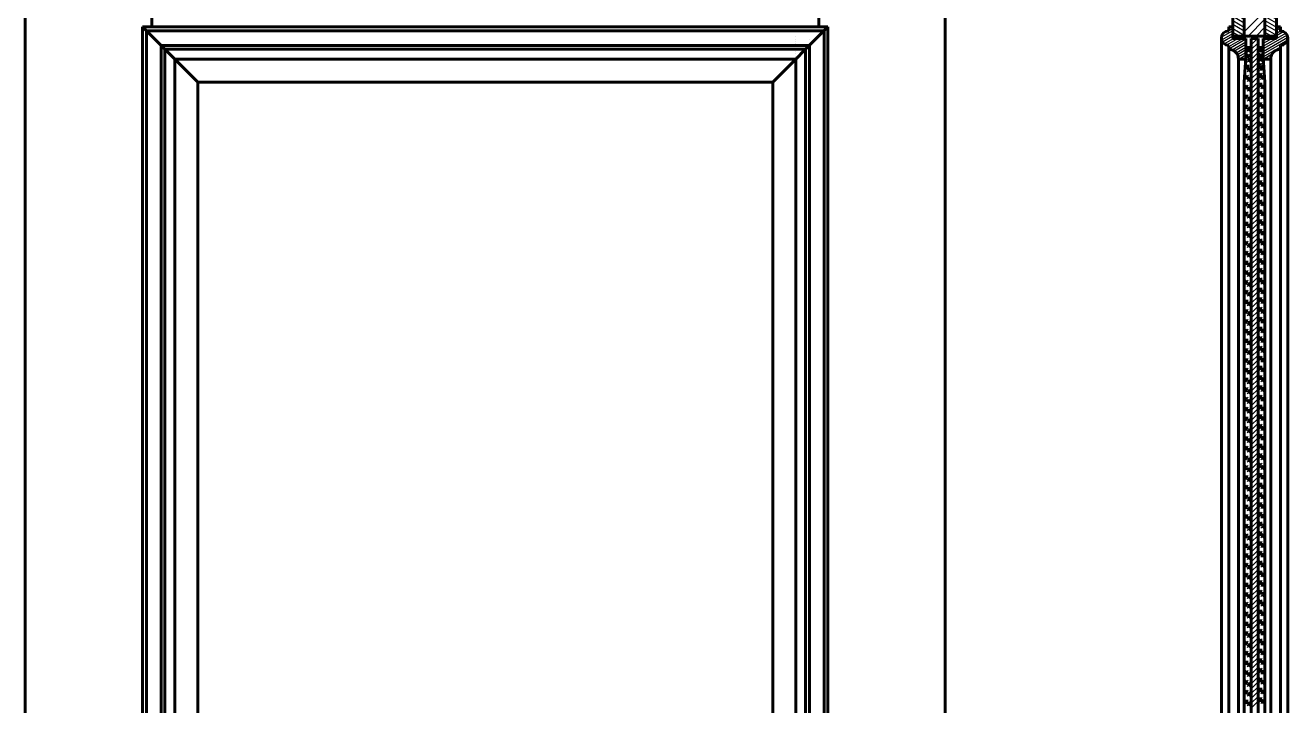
# Model space of a CAD drawing. Header units: inches. Extents: x -4554 to 14101, y -13650 to 2449.
# Drawn here: x 3000 to 4098, y -11392 to -10801 of the extents above; entities that cross this region are included whole.
import ezdxf

# ---------------------------------------------------------------- set-up
doc = ezdxf.new("R2010")
doc.units = ezdxf.units.IN
doc.layers.add('Слой1', color=7, linetype='Continuous')

# ---------------------------------------------------------------- blocks, each defined once
blk = doc.blocks.new('*B213')
at = {"layer": 'Слой1', "linetype": 'Continuous'}
for p, q in [((4088, -10708.7), (4078, -10702.9)), ((4079, -10700), (4088, -10705.2)), ((4088, -10701.7), (4085, -10700)), ((4078, -10706.4), (4088, -10712.1)), ((4088, -10715.6), (4078, -10709.8)), ((4078, -10713.3), (4088, -10719.1)), ((4088, -10722.5), (4078, -10716.7)), ((4078, -10720.2), (4088, -10726)), ((4088, -10729.4), (4078, -10723.7)), ((4078, -10727.1), (4088, -10732.9)), ((4088, -10736.4), (4078, -10730.6)), ((4078, -10734.1), (4088, -10739.8)), ((4088, -10743.3), (4078, -10737.5)), ((4078, -10741), (4088, -10746.8)), ((4088, -10750.2), (4078, -10744.5)), ((4078, -10747.9), (4088, -10753.7)), ((4088, -10757.2), (4078, -10751.4)), ((4078, -10754.8), (4088, -10760.6)), ((4088, -10764.1), (4078, -10758.3)), ((4078, -10761.8), (4088, -10767.5)), ((4088, -10771), (4078, -10765.2)), ((4078, -10768.7), (4088, -10774.5)), ((4088, -10777.9), (4078, -10772.2)), ((4078, -10775.6), (4088, -10781.4)), ((4088, -10784.9), (4078, -10779.1)), ((4078, -10782.6), (4088, -10788.3)), ((4088, -10791.8), (4078, -10786)), ((4078, -10789.5), (4088, -10795.3)), ((4088, -10798.7), (4078, -10793)), ((4078, -10796.4), (4088, -10802.2)), ((4088, -10805.7), (4078, -10799.9)), ((4078, -10803.3), (4088, -10809.1)), ((4083.5, -10810), (4078, -10806.8))]:
    blk.add_line(p, q, dxfattribs=at)
blk = doc.blocks.new('*B214')
at = {"layer": 'Слой1', "linetype": 'Continuous'}
for p, q in [((4060, -10708.7), (4050, -10702.9)), ((4051, -10700), (4060, -10705.2)), ((4060, -10701.7), (4057, -10700)), ((4050, -10706.4), (4060, -10712.1)), ((4060, -10715.6), (4050, -10709.8)), ((4050, -10713.3), (4060, -10719.1)), ((4060, -10722.5), (4050, -10716.7)), ((4050, -10720.2), (4060, -10726)), ((4060, -10729.4), (4050, -10723.7)), ((4050, -10727.1), (4060, -10732.9)), ((4060, -10736.4), (4050, -10730.6)), ((4050, -10734.1), (4060, -10739.8)), ((4060, -10743.3), (4050, -10737.5)), ((4050, -10741), (4060, -10746.8)), ((4060, -10750.2), (4050, -10744.5)), ((4050, -10747.9), (4060, -10753.7)), ((4060, -10757.2), (4050, -10751.4)), ((4050, -10754.8), (4060, -10760.6)), ((4060, -10764.1), (4050, -10758.3)), ((4050, -10761.8), (4060, -10767.5)), ((4060, -10771), (4050, -10765.2)), ((4050, -10768.7), (4060, -10774.5)), ((4060, -10777.9), (4050, -10772.2)), ((4050, -10775.6), (4060, -10781.4)), ((4060, -10784.9), (4050, -10779.1)), ((4050, -10782.6), (4060, -10788.3)), ((4060, -10791.8), (4050, -10786)), ((4050, -10789.5), (4060, -10795.3)), ((4060, -10798.7), (4050, -10793)), ((4050, -10796.4), (4060, -10802.2)), ((4060, -10805.7), (4050, -10799.9)), ((4050, -10803.3), (4060, -10809.1)), ((4055.5, -10810), (4050, -10806.8))]:
    blk.add_line(p, q, dxfattribs=at)
blk = doc.blocks.new('*B225')
at = {"layer": 'Слой1', "linetype": 'Continuous'}
for p, q in [((4078, -10788.3), (4060, -10806.3)), ((4063.4, -10810), (4078, -10795.4)), ((4078, -10802.4), (4070.4, -10810)), ((4077.5, -10810), (4078, -10809.5))]:
    blk.add_line(p, q, dxfattribs=at)
blk = doc.blocks.new('*B226')
at = {"layer": 'Слой1', "linetype": 'Continuous'}
for p, q in [((4071.6, -10812), (4066, -10817.6)), ((4066, -10813.3), (4067.3, -10812)), ((4066, -10821.8), (4072, -10815.8)), ((4072, -10820.1), (4066, -10826.1)), ((4066, -10830.3), (4072, -10824.3)), ((4072, -10828.5), (4066, -10834.5)), ((4066, -10838.8), (4072, -10832.8)), ((4072, -10837), (4066, -10843)), ((4066, -10847.3), (4072, -10841.3)), ((4072, -10845.5), (4066, -10851.5)), ((4066, -10855.8), (4072, -10849.8)), ((4072, -10854), (4066, -10860)), ((4066, -10864.2), (4072, -10858.2)), ((4072, -10862.5), (4066, -10868.5)), ((4066, -10872.7), (4072, -10866.7)), ((4072, -10871), (4066, -10877)), ((4066, -10881.2), (4072, -10875.2)), ((4072, -10879.5), (4066, -10885.5)), ((4066, -10889.7), (4072, -10883.7)), ((4072, -10887.9), (4066, -10893.9)), ((4066, -10898.2), (4072, -10892.2)), ((4072, -10896.4), (4066, -10902.4)), ((4066, -10906.7), (4072, -10900.7)), ((4072, -10904.9), (4066, -10910.9)), ((4066, -10915.2), (4072, -10909.2)), ((4072, -10913.4), (4066, -10919.4)), ((4066, -10923.6), (4072, -10917.6)), ((4072, -10921.9), (4066, -10927.9)), ((4066, -10932.1), (4072, -10926.1)), ((4072, -10930.4), (4066, -10936.4)), ((4066, -10940.6), (4072, -10934.6)), ((4072, -10938.9), (4066, -10944.9)), ((4066, -10949.1), (4072, -10943.1)), ((4072, -10947.3), (4066, -10953.3)), ((4066, -10957.6), (4072, -10951.6)), ((4072, -10955.8), (4066, -10961.8)), ((4066, -10966.1), (4072, -10960.1)), ((4072, -10964.3), (4066, -10970.3)), ((4066, -10974.6), (4072, -10968.6)), ((4072, -10972.8), (4066, -10978.8)), ((4066, -10983), (4072, -10977)), ((4072, -10981.3), (4066, -10987.3)), ((4066, -10991.5), (4072, -10985.5)), ((4072, -10989.8), (4066, -10995.8)), ((4066, -11000), (4072, -10994)), ((4072, -10998.3), (4066, -11004.3)), ((4066, -11008.5), (4072, -11002.5)), ((4072, -11006.7), (4066, -11012.7)), ((4066, -11017), (4072, -11011)), ((4072, -11015.2), (4066, -11021.2)), ((4066, -11025.5), (4072, -11019.5)), ((4072, -11023.7), (4066, -11029.7)), ((4066, -11034), (4072, -11028)), ((4072, -11032.2), (4066, -11038.2)), ((4066, -11042.4), (4072, -11036.4)), ((4072, -11040.7), (4066, -11046.7)), ((4066, -11050.9), (4072, -11044.9)), ((4072, -11049.2), (4066, -11055.2)), ((4066, -11059.4), (4072, -11053.4)), ((4072, -11057.7), (4066, -11063.7)), ((4066, -11067.9), (4072, -11061.9)), ((4072, -11066.1), (4066, -11072.1)), ((4066, -11076.4), (4072, -11070.4)), ((4072, -11074.6), (4066, -11080.6)), ((4066, -11084.9), (4072, -11078.9)), ((4072, -11083.1), (4066, -11089.1)), ((4066, -11093.4), (4072, -11087.4)), ((4072, -11091.6), (4066, -11097.6)), ((4066, -11101.8), (4072, -11095.8)), ((4072, -11100.1), (4066, -11106.1)), ((4066, -11110.3), (4072, -11104.3)), ((4072, -11108.6), (4066, -11114.6)), ((4066, -11118.8), (4072, -11112.8)), ((4072, -11117), (4066, -11123)), ((4066, -11127.3), (4072, -11121.3)), ((4072, -11125.5), (4066, -11131.5)), ((4066, -11135.8), (4072, -11129.8)), ((4072, -11134), (4066, -11140)), ((4066, -11144.3), (4072, -11138.3)), ((4072, -11142.5), (4066, -11148.5)), ((4066, -11152.7), (4072, -11146.7)), ((4072, -11151), (4066, -11157)), ((4066, -11161.2), (4072, -11155.2)), ((4072, -11159.5), (4066, -11165.5)), ((4066, -11169.7), (4072, -11163.7)), ((4072, -11168), (4066, -11174)), ((4066, -11178.2), (4072, -11172.2)), ((4072, -11176.4), (4066, -11182.4)), ((4066, -11186.7), (4072, -11180.7)), ((4072, -11184.9), (4066, -11190.9)), ((4066, -11195.2), (4072, -11189.2)), ((4072, -11193.4), (4066, -11199.4)), ((4066, -11203.7), (4072, -11197.7)), ((4072, -11201.9), (4066, -11207.9)), ((4066, -11212.1), (4072, -11206.1)), ((4072, -11210.4), (4066, -11216.4)), ((4066, -11220.6), (4072, -11214.6)), ((4072, -11218.9), (4066, -11224.9)), ((4066, -11229.1), (4072, -11223.1)), ((4072, -11227.4), (4066, -11233.4)), ((4066, -11237.6), (4072, -11231.6)), ((4072, -11235.8), (4066, -11241.8)), ((4066, -11246.1), (4072, -11240.1)), ((4072, -11244.3), (4066, -11250.3)), ((4066, -11254.6), (4072, -11248.6)), ((4072, -11252.8), (4066, -11258.8)), ((4066, -11263.1), (4072, -11257.1)), ((4072, -11261.3), (4066, -11267.3)), ((4066, -11271.5), (4072, -11265.5)), ((4072, -11269.8), (4066, -11275.8)), ((4066, -11280), (4072, -11274)), ((4072, -11278.3), (4066, -11284.3)), ((4066, -11288.5), (4072, -11282.5)), ((4072, -11286.8), (4066, -11292.8)), ((4066, -11297), (4072, -11291)), ((4072, -11295.2), (4066, -11301.2)), ((4066, -11305.5), (4072, -11299.5)), ((4072, -11303.7), (4066, -11309.7)), ((4066, -11314), (4072, -11308)), ((4072, -11312.2), (4066, -11318.2)), ((4066, -11322.5), (4072, -11316.5)), ((4072, -11320.7), (4066, -11326.7)), ((4066, -11330.9), (4072, -11324.9)), ((4072, -11329.2), (4066, -11335.2)), ((4066, -11339.4), (4072, -11333.4)), ((4072, -11337.7), (4066, -11343.7)), ((4066, -11347.9), (4072, -11341.9)), ((4072, -11346.2), (4066, -11352.2)), ((4066, -11356.4), (4072, -11350.4)), ((4072, -11354.6), (4066, -11360.6)), ((4066, -11364.9), (4072, -11358.9)), ((4072, -11363.1), (4066, -11369.1)), ((4066, -11373.4), (4072, -11367.4)), ((4072, -11371.6), (4066, -11377.6)), ((4066, -11381.9), (4072, -11375.9)), ((4072, -11380.1), (4066, -11386.1)), ((4066, -11390.3), (4072, -11384.3)), ((4072, -11388.6), (4066, -11394.6))]:
    blk.add_line(p, q, dxfattribs=at)
blk = doc.blocks.new('*B238')
at = {"layer": 'Слой1', "linetype": 'Continuous'}
for p, q in [((4076, -10820.5), (4072.5, -10824.1)), ((4074.6, -10820.5), (4072.5, -10822.6)), ((4076, -10821.9), (4073.9, -10824.1)), ((4072, -10828.8), (4075.5, -10825.3)), ((4072, -10827.4), (4074.1, -10825.3)), ((4072, -10837.3), (4075.5, -10833.7)), ((4072, -10835.9), (4074.1, -10833.7)), ((4076.5, -10828.5), (4073, -10832.1)), ((4075.1, -10828.5), (4073, -10830.7)), ((4073.4, -10828.8), (4075.5, -10826.7)), ((4073.4, -10837.3), (4075.5, -10835.2)), ((4076.5, -10829.9), (4074.4, -10832.1)), ((4072, -10845.8), (4075.5, -10842.2)), ((4072, -10844.3), (4074.1, -10842.2)), ((4073.4, -10845.8), (4075.5, -10843.6)), ((4077.1, -10836.4), (4073.6, -10840)), ((4075.7, -10836.4), (4073.6, -10838.5)), ((4077.6, -10844.4), (4074.1, -10847.9)), ((4076.2, -10844.4), (4074.1, -10846.5)), ((4077.1, -10837.8), (4075, -10840)), ((4077.6, -10845.8), (4075.5, -10847.9)), ((4072, -10854.2), (4075.5, -10850.7)), ((4072, -10852.8), (4074.1, -10850.7)), ((4073.4, -10854.2), (4075.5, -10852.1)), ((4078, -10852.5), (4074.5, -10856)), ((4076.6, -10852.5), (4074.5, -10854.6)), ((4078, -10853.9), (4075.9, -10856)), ((4072, -10862.7), (4075.5, -10859.2)), ((4072, -10861.3), (4074.1, -10859.2)), ((4072, -10871.2), (4075.5, -10867.7)), ((4072, -10869.8), (4074.1, -10867.7)), ((4073.4, -10862.7), (4075.5, -10860.6)), ((4078, -10861), (4074.5, -10864.5)), ((4076.6, -10861), (4074.5, -10863.1)), ((4078, -10862.4), (4075.9, -10864.5)), ((4072, -10879.7), (4075.5, -10876.2)), ((4072, -10878.3), (4074.1, -10876.2)), ((4073.4, -10871.2), (4075.5, -10869.1)), ((4073.4, -10879.7), (4075.5, -10877.6)), ((4078, -10869.5), (4074.5, -10873)), ((4076.6, -10869.5), (4074.5, -10871.6)), ((4078, -10877.9), (4074.5, -10881.5)), ((4076.6, -10877.9), (4074.5, -10880.1)), ((4078, -10870.9), (4075.9, -10873)), ((4078, -10879.4), (4075.9, -10881.5)), ((4072, -10888.2), (4075.5, -10884.7)), ((4072, -10886.8), (4074.1, -10884.7)), ((4073.4, -10888.2), (4075.5, -10886.1)), ((4078, -10886.4), (4074.5, -10890)), ((4076.6, -10886.4), (4074.5, -10888.6)), ((4078, -10887.8), (4075.9, -10890)), ((4072, -10896.7), (4075.5, -10893.1)), ((4072, -10895.3), (4074.1, -10893.1)), ((4072, -10905.2), (4075.5, -10901.6)), ((4072, -10903.7), (4074.1, -10901.6)), ((4073.4, -10896.7), (4075.5, -10894.6)), ((4078, -10894.9), (4074.5, -10898.5)), ((4076.6, -10894.9), (4074.5, -10897)), ((4078, -10896.3), (4075.9, -10898.5)), ((4072, -10913.6), (4075.5, -10910.1)), ((4072, -10912.2), (4074.1, -10910.1)), ((4073.4, -10905.2), (4075.5, -10903)), ((4073.4, -10913.6), (4075.5, -10911.5)), ((4078, -10903.4), (4074.5, -10906.9)), ((4076.6, -10903.4), (4074.5, -10905.5)), ((4078, -10911.9), (4074.5, -10915.4)), ((4076.6, -10911.9), (4074.5, -10914)), ((4078, -10904.8), (4075.9, -10906.9)), ((4072, -10922.1), (4075.5, -10918.6)), ((4072, -10920.7), (4074.1, -10918.6)), ((4073.4, -10922.1), (4075.5, -10920)), ((4078, -10920.4), (4074.5, -10923.9)), ((4076.6, -10920.4), (4074.5, -10922.5)), ((4078, -10913.3), (4075.9, -10915.4)), ((4078, -10921.8), (4075.9, -10923.9)), ((4072, -10930.6), (4075.5, -10927.1)), ((4072, -10929.2), (4074.1, -10927.1)), ((4073.4, -10930.6), (4075.5, -10928.5)), ((4078, -10928.9), (4074.5, -10932.4)), ((4076.6, -10928.9), (4074.5, -10931)), ((4078, -10930.3), (4075.9, -10932.4)), ((4072, -10939.1), (4075.5, -10935.6)), ((4072, -10937.7), (4074.1, -10935.6)), ((4072, -10947.6), (4075.5, -10944.1)), ((4072, -10946.2), (4074.1, -10944.1)), ((4073.4, -10939.1), (4075.5, -10937)), ((4073.4, -10947.6), (4075.5, -10945.5)), ((4078, -10937.3), (4074.5, -10940.9)), ((4076.6, -10937.3), (4074.5, -10939.5)), ((4078, -10938.8), (4075.9, -10940.9)), ((4072, -10956.1), (4075.5, -10952.5)), ((4072, -10954.7), (4074.1, -10952.5)), ((4073.4, -10956.1), (4075.5, -10953.9)), ((4078, -10945.8), (4074.5, -10949.4)), ((4076.6, -10945.8), (4074.5, -10947.9)), ((4078, -10954.3), (4074.5, -10957.8)), ((4076.6, -10954.3), (4074.5, -10956.4)), ((4078, -10947.2), (4075.9, -10949.4)), ((4078, -10955.7), (4075.9, -10957.8)), ((4072, -10964.6), (4075.5, -10961)), ((4072, -10963.1), (4074.1, -10961)), ((4073.4, -10964.6), (4075.5, -10962.4)), ((4078, -10962.8), (4074.5, -10966.3)), ((4076.6, -10962.8), (4074.5, -10964.9)), ((4078, -10964.2), (4075.9, -10966.3)), ((4072, -10973), (4075.5, -10969.5)), ((4072, -10971.6), (4074.1, -10969.5)), ((4072, -10981.5), (4075.5, -10978)), ((4072, -10980.1), (4074.1, -10978)), ((4073.4, -10973), (4075.5, -10970.9)), ((4078, -10971.3), (4074.5, -10974.8)), ((4076.6, -10971.3), (4074.5, -10973.4)), ((4078, -10972.7), (4075.9, -10974.8)), ((4072, -10990), (4075.5, -10986.5)), ((4072, -10988.6), (4074.1, -10986.5)), ((4073.4, -10981.5), (4075.5, -10979.4)), ((4073.4, -10990), (4075.5, -10987.9)), ((4078, -10979.8), (4074.5, -10983.3)), ((4076.6, -10979.8), (4074.5, -10981.9)), ((4078, -10988.3), (4074.5, -10991.8)), ((4076.6, -10988.3), (4074.5, -10990.4)), ((4078, -10981.2), (4075.9, -10983.3)), ((4072, -10998.5), (4075.5, -10995)), ((4072, -10997.1), (4074.1, -10995)), ((4073.4, -10998.5), (4075.5, -10996.4)), ((4078, -10996.7), (4074.5, -11000.3)), ((4076.6, -10996.7), (4074.5, -10998.9)), ((4078, -10989.7), (4075.9, -10991.8)), ((4078, -10998.2), (4075.9, -11000.3)), ((4072, -11007), (4075.5, -11003.4)), ((4072, -11005.6), (4074.1, -11003.4)), ((4073.4, -11007), (4075.5, -11004.9)), ((4078, -11005.2), (4074.5, -11008.8)), ((4076.6, -11005.2), (4074.5, -11007.3)), ((4078, -11006.6), (4075.9, -11008.8)), ((4072, -11015.5), (4075.5, -11011.9)), ((4072, -11014.1), (4074.1, -11011.9)), ((4072, -11024), (4075.5, -11020.4)), ((4072, -11022.5), (4074.1, -11020.4)), ((4073.4, -11015.5), (4075.5, -11013.3)), ((4073.4, -11024), (4075.5, -11021.8)), ((4078, -11013.7), (4074.5, -11017.2)), ((4076.6, -11013.7), (4074.5, -11015.8)), ((4078, -11022.2), (4074.5, -11025.7)), ((4076.6, -11022.2), (4074.5, -11024.3)), ((4078, -11015.1), (4075.9, -11017.2)), ((4072, -11032.4), (4075.5, -11028.9)), ((4072, -11031), (4074.1, -11028.9)), ((4073.4, -11032.4), (4075.5, -11030.3)), ((4078, -11030.7), (4074.5, -11034.2)), ((4076.6, -11030.7), (4074.5, -11032.8)), ((4078, -11023.6), (4075.9, -11025.7)), ((4078, -11032.1), (4075.9, -11034.2)), ((4072, -11040.9), (4075.5, -11037.4)), ((4072, -11039.5), (4074.1, -11037.4)), ((4073.4, -11040.9), (4075.5, -11038.8)), ((4078, -11039.2), (4074.5, -11042.7)), ((4076.6, -11039.2), (4074.5, -11041.3)), ((4078, -11040.6), (4075.9, -11042.7)), ((4072, -11049.4), (4075.5, -11045.9)), ((4072, -11048), (4074.1, -11045.9)), ((4072, -11057.9), (4075.5, -11054.4)), ((4072, -11056.5), (4074.1, -11054.4)), ((4073.4, -11049.4), (4075.5, -11047.3)), ((4078, -11047.7), (4074.5, -11051.2)), ((4076.6, -11047.7), (4074.5, -11049.8)), ((4078, -11049.1), (4075.9, -11051.2)), ((4072, -11066.4), (4075.5, -11062.8)), ((4072, -11065), (4074.1, -11062.8)), ((4073.4, -11057.9), (4075.5, -11055.8)), ((4073.4, -11066.4), (4075.5, -11064.3)), ((4078, -11056.1), (4074.5, -11059.7)), ((4076.6, -11056.1), (4074.5, -11058.3)), ((4078, -11064.6), (4074.5, -11068.2)), ((4076.6, -11064.6), (4074.5, -11066.7)), ((4078, -11057.6), (4075.9, -11059.7)), ((4078, -11066), (4075.9, -11068.2)), ((4072, -11074.9), (4075.5, -11071.3)), ((4072, -11073.5), (4074.1, -11071.3)), ((4073.4, -11074.9), (4075.5, -11072.7)), ((4078, -11073.1), (4074.5, -11076.6)), ((4076.6, -11073.1), (4074.5, -11075.2)), ((4078, -11074.5), (4075.9, -11076.6)), ((4072, -11083.4), (4075.5, -11079.8)), ((4072, -11081.9), (4074.1, -11079.8)), ((4073.4, -11083.4), (4075.5, -11081.2)), ((4078, -11081.6), (4074.5, -11085.1)), ((4076.6, -11081.6), (4074.5, -11083.7)), ((4078, -11083), (4075.9, -11085.1)), ((4072, -11091.8), (4075.5, -11088.3)), ((4072, -11090.4), (4074.1, -11088.3)), ((4072, -11100.3), (4075.5, -11096.8)), ((4072, -11098.9), (4074.1, -11096.8)), ((4073.4, -11091.8), (4075.5, -11089.7)), ((4073.4, -11100.3), (4075.5, -11098.2)), ((4078, -11090.1), (4074.5, -11093.6)), ((4076.6, -11090.1), (4074.5, -11092.2)), ((4078, -11098.6), (4074.5, -11102.1)), ((4076.6, -11098.6), (4074.5, -11100.7)), ((4078, -11091.5), (4075.9, -11093.6)), ((4072, -11108.8), (4075.5, -11105.3)), ((4072, -11107.4), (4074.1, -11105.3)), ((4073.4, -11108.8), (4075.5, -11106.7)), ((4078, -11107), (4074.5, -11110.6)), ((4076.6, -11107), (4074.5, -11109.2)), ((4078, -11100), (4075.9, -11102.1)), ((4078, -11108.5), (4075.9, -11110.6)), ((4072, -11117.3), (4075.5, -11113.8)), ((4072, -11115.9), (4074.1, -11113.8)), ((4073.4, -11117.3), (4075.5, -11115.2)), ((4078, -11115.5), (4074.5, -11119.1)), ((4076.6, -11115.5), (4074.5, -11117.7)), ((4078, -11116.9), (4075.9, -11119.1)), ((4072, -11125.8), (4075.5, -11122.2)), ((4072, -11124.4), (4074.1, -11122.2)), ((4072, -11134.3), (4075.5, -11130.7)), ((4072, -11132.8), (4074.1, -11130.7)), ((4073.4, -11125.8), (4075.5, -11123.7)), ((4073.4, -11134.3), (4075.5, -11132.1)), ((4078, -11124), (4074.5, -11127.6)), ((4076.6, -11124), (4074.5, -11126.1)), ((4078, -11125.4), (4075.9, -11127.6)), ((4072, -11142.7), (4075.5, -11139.2)), ((4072, -11141.3), (4074.1, -11139.2)), ((4073.4, -11142.7), (4075.5, -11140.6)), ((4078, -11132.5), (4074.5, -11136)), ((4076.6, -11132.5), (4074.5, -11134.6)), ((4078, -11141), (4074.5, -11144.5)), ((4076.6, -11141), (4074.5, -11143.1)), ((4078, -11133.9), (4075.9, -11136)), ((4078, -11142.4), (4075.9, -11144.5)), ((4072, -11151.2), (4075.5, -11147.7)), ((4072, -11149.8), (4074.1, -11147.7)), ((4073.4, -11151.2), (4075.5, -11149.1)), ((4078, -11149.5), (4074.5, -11153)), ((4076.6, -11149.5), (4074.5, -11151.6)), ((4078, -11150.9), (4075.9, -11153)), ((4072, -11159.7), (4075.5, -11156.2)), ((4072, -11158.3), (4074.1, -11156.2)), ((4072, -11168.2), (4075.5, -11164.7)), ((4072, -11166.8), (4074.1, -11164.7)), ((4073.4, -11159.7), (4075.5, -11157.6)), ((4078, -11158), (4074.5, -11161.5)), ((4076.6, -11158), (4074.5, -11160.1)), ((4078, -11159.4), (4075.9, -11161.5)), ((4072, -11176.7), (4075.5, -11173.2)), ((4072, -11175.3), (4074.1, -11173.2)), ((4073.4, -11168.2), (4075.5, -11166.1)), ((4073.4, -11176.7), (4075.5, -11174.6)), ((4078, -11166.4), (4074.5, -11170)), ((4076.6, -11166.4), (4074.5, -11168.6)), ((4078, -11174.9), (4074.5, -11178.5)), ((4076.6, -11174.9), (4074.5, -11177.1)), ((4078, -11167.9), (4075.9, -11170)), ((4072, -11185.2), (4075.5, -11181.6)), ((4072, -11183.8), (4074.1, -11181.6)), ((4073.4, -11185.2), (4075.5, -11183.1)), ((4078, -11183.4), (4074.5, -11187)), ((4076.6, -11183.4), (4074.5, -11185.5)), ((4078, -11176.3), (4075.9, -11178.5)), ((4078, -11184.8), (4075.9, -11187)), ((4072, -11193.7), (4075.5, -11190.1)), ((4072, -11192.2), (4074.1, -11190.1)), ((4073.4, -11193.7), (4075.5, -11191.5)), ((4078, -11191.9), (4074.5, -11195.4)), ((4076.6, -11191.9), (4074.5, -11194)), ((4078, -11193.3), (4075.9, -11195.4)), ((4072, -11202.1), (4075.5, -11198.6)), ((4072, -11200.7), (4074.1, -11198.6)), ((4072, -11210.6), (4075.5, -11207.1)), ((4072, -11209.2), (4074.1, -11207.1)), ((4073.4, -11202.1), (4075.5, -11200)), ((4073.4, -11210.6), (4075.5, -11208.5)), ((4078, -11200.4), (4074.5, -11203.9)), ((4076.6, -11200.4), (4074.5, -11202.5)), ((4078, -11208.9), (4074.5, -11212.4)), ((4076.6, -11208.9), (4074.5, -11211)), ((4078, -11201.8), (4075.9, -11203.9)), ((4072, -11219.1), (4075.5, -11215.6)), ((4072, -11217.7), (4074.1, -11215.6)), ((4073.4, -11219.1), (4075.5, -11217)), ((4078, -11217.4), (4074.5, -11220.9)), ((4076.6, -11217.4), (4074.5, -11219.5)), ((4078, -11210.3), (4075.9, -11212.4)), ((4078, -11218.8), (4075.9, -11220.9)), ((4072, -11227.6), (4075.5, -11224.1)), ((4072, -11226.2), (4074.1, -11224.1)), ((4073.4, -11227.6), (4075.5, -11225.5)), ((4078, -11225.8), (4074.5, -11229.4)), ((4076.6, -11225.8), (4074.5, -11228)), ((4078, -11227.3), (4075.9, -11229.4)), ((4072, -11236.1), (4075.5, -11232.6)), ((4072, -11234.7), (4074.1, -11232.6)), ((4072, -11244.6), (4075.5, -11241)), ((4072, -11243.2), (4074.1, -11241)), ((4073.4, -11236.1), (4075.5, -11234)), ((4078, -11234.3), (4074.5, -11237.9)), ((4076.6, -11234.3), (4074.5, -11236.4)), ((4078, -11235.7), (4075.9, -11237.9)), ((4072, -11253.1), (4075.5, -11249.5)), ((4072, -11251.6), (4074.1, -11249.5)), ((4073.4, -11244.6), (4075.5, -11242.4)), ((4073.4, -11253.1), (4075.5, -11250.9)), ((4078, -11242.8), (4074.5, -11246.3)), ((4076.6, -11242.8), (4074.5, -11244.9)), ((4078, -11251.3), (4074.5, -11254.8)), ((4076.6, -11251.3), (4074.5, -11253.4)), ((4078, -11244.2), (4075.9, -11246.3)), ((4078, -11252.7), (4075.9, -11254.8)), ((4072, -11261.5), (4075.5, -11258)), ((4072, -11260.1), (4074.1, -11258)), ((4073.4, -11261.5), (4075.5, -11259.4)), ((4078, -11259.8), (4074.5, -11263.3)), ((4076.6, -11259.8), (4074.5, -11261.9)), ((4078, -11261.2), (4075.9, -11263.3)), ((4072, -11270), (4075.5, -11266.5)), ((4072, -11268.6), (4074.1, -11266.5)), ((4073.4, -11270), (4075.5, -11267.9)), ((4078, -11268.3), (4074.5, -11271.8)), ((4076.6, -11268.3), (4074.5, -11270.4)), ((4078, -11269.7), (4075.9, -11271.8)), ((4072, -11278.5), (4075.5, -11275)), ((4072, -11277.1), (4074.1, -11275)), ((4072, -11287), (4075.5, -11283.5)), ((4072, -11285.6), (4074.1, -11283.5)), ((4073.4, -11278.5), (4075.5, -11276.4)), ((4073.4, -11287), (4075.5, -11284.9)), ((4078, -11276.8), (4074.5, -11280.3)), ((4076.6, -11276.8), (4074.5, -11278.9)), ((4078, -11285.2), (4074.5, -11288.8)), ((4076.6, -11285.2), (4074.5, -11287.4)), ((4078, -11278.2), (4075.9, -11280.3)), ((4072, -11295.5), (4075.5, -11291.9)), ((4072, -11294.1), (4074.1, -11291.9)), ((4073.4, -11295.5), (4075.5, -11293.4)), ((4078, -11293.7), (4074.5, -11297.3)), ((4076.6, -11293.7), (4074.5, -11295.8)), ((4078, -11286.7), (4075.9, -11288.8)), ((4078, -11295.1), (4075.9, -11297.3)), ((4072, -11304), (4075.5, -11300.4)), ((4072, -11302.6), (4074.1, -11300.4)), ((4073.4, -11304), (4075.5, -11301.8)), ((4078, -11302.2), (4074.5, -11305.7)), ((4076.6, -11302.2), (4074.5, -11304.3)), ((4078, -11303.6), (4075.9, -11305.7)), ((4072, -11312.5), (4075.5, -11308.9)), ((4072, -11311), (4074.1, -11308.9)), ((4072, -11320.9), (4075.5, -11317.4)), ((4072, -11319.5), (4074.1, -11317.4)), ((4073.4, -11312.5), (4075.5, -11310.3)), ((4073.4, -11320.9), (4075.5, -11318.8)), ((4078, -11310.7), (4074.5, -11314.2)), ((4076.6, -11310.7), (4074.5, -11312.8)), ((4078, -11312.1), (4075.9, -11314.2)), ((4072, -11329.4), (4075.5, -11325.9)), ((4072, -11328), (4074.1, -11325.9)), ((4073.4, -11329.4), (4075.5, -11327.3)), ((4078, -11319.2), (4074.5, -11322.7)), ((4076.6, -11319.2), (4074.5, -11321.3)), ((4078, -11327.7), (4074.5, -11331.2)), ((4076.6, -11327.7), (4074.5, -11329.8)), ((4078, -11320.6), (4075.9, -11322.7)), ((4078, -11329.1), (4075.9, -11331.2)), ((4072, -11337.9), (4075.5, -11334.4)), ((4072, -11336.5), (4074.1, -11334.4)), ((4073.4, -11337.9), (4075.5, -11335.8)), ((4078, -11336.2), (4074.5, -11339.7)), ((4076.6, -11336.2), (4074.5, -11338.3)), ((4078, -11337.6), (4075.9, -11339.7)), ((4072, -11346.4), (4075.5, -11342.9)), ((4072, -11345), (4074.1, -11342.9)), ((4072, -11354.9), (4075.5, -11351.3)), ((4072, -11353.5), (4074.1, -11351.3)), ((4073.4, -11346.4), (4075.5, -11344.3)), ((4078, -11344.6), (4074.5, -11348.2)), ((4076.6, -11344.6), (4074.5, -11346.8)), ((4078, -11346.1), (4075.9, -11348.2)), ((4072, -11363.4), (4075.5, -11359.8)), ((4072, -11362), (4074.1, -11359.8)), ((4073.4, -11354.9), (4075.5, -11352.8)), ((4073.4, -11363.4), (4075.5, -11361.2)), ((4078, -11353.1), (4074.5, -11356.7)), ((4076.6, -11353.1), (4074.5, -11355.2)), ((4078, -11361.6), (4074.5, -11365.1)), ((4076.6, -11361.6), (4074.5, -11363.7)), ((4078, -11354.5), (4075.9, -11356.7)), ((4072, -11371.9), (4075.5, -11368.3)), ((4072, -11370.4), (4074.1, -11368.3)), ((4073.4, -11371.9), (4075.5, -11369.7)), ((4078, -11370.1), (4074.5, -11373.6)), ((4076.6, -11370.1), (4074.5, -11372.2)), ((4078, -11363), (4075.9, -11365.1)), ((4078, -11371.5), (4075.9, -11373.6)), ((4072, -11380.3), (4075.5, -11376.8)), ((4072, -11378.9), (4074.1, -11376.8)), ((4073.4, -11380.3), (4075.5, -11378.2)), ((4078, -11378.6), (4074.5, -11382.1)), ((4076.6, -11378.6), (4074.5, -11380.7)), ((4078, -11380), (4075.9, -11382.1)), ((4072, -11388.8), (4075.5, -11385.3)), ((4072, -11387.4), (4074.1, -11385.3)), ((4073.4, -11388.8), (4075.5, -11386.7)), ((4078, -11387.1), (4074.5, -11390.6)), ((4076.6, -11387.1), (4074.5, -11389.2)), ((4078, -11388.5), (4075.9, -11390.6))]:
    blk.add_line(p, q, dxfattribs=at)
blk = doc.blocks.new('*B239')
at = {"layer": 'Слой1', "linetype": 'Continuous'}
for p, q in [((4066, -10820.5), (4062.5, -10824.1)), ((4064.6, -10820.5), (4062.5, -10822.7)), ((4066, -10822), (4063.9, -10824.1)), ((4060.8, -10838.5), (4064.3, -10835)), ((4060.8, -10837.1), (4062.9, -10835)), ((4061.5, -10829.3), (4065, -10825.8)), ((4061.5, -10827.9), (4063.6, -10825.8)), ((4066, -10829), (4062.5, -10832.6)), ((4064.6, -10829), (4062.5, -10831.2)), ((4062.9, -10829.3), (4065, -10827.2)), ((4066, -10830.4), (4063.9, -10832.6)), ((4060.2, -10847.6), (4063.7, -10844.1)), ((4060.2, -10846.2), (4062.3, -10844.1)), ((4061.6, -10847.6), (4063.7, -10845.5)), ((4062.2, -10838.5), (4064.3, -10836.4)), ((4066, -10837.5), (4062.5, -10841.1)), ((4064.6, -10837.5), (4062.5, -10839.6)), ((4066, -10846), (4062.5, -10849.5)), ((4064.6, -10846), (4062.5, -10848.1)), ((4066, -10838.9), (4063.9, -10841.1)), ((4060, -10856.2), (4063.5, -10852.7)), ((4060, -10854.8), (4062.1, -10852.7)), ((4061.4, -10856.2), (4063.5, -10854.1)), ((4066, -10854.5), (4062.5, -10858)), ((4064.6, -10854.5), (4062.5, -10856.6)), ((4066, -10847.4), (4063.9, -10849.5)), ((4066, -10855.9), (4063.9, -10858)), ((4060, -10864.7), (4063.5, -10861.2)), ((4060, -10863.3), (4062.1, -10861.2)), ((4061.4, -10864.7), (4063.5, -10862.6)), ((4066, -10863), (4062.5, -10866.5)), ((4064.6, -10863), (4062.5, -10865.1)), ((4066, -10864.4), (4063.9, -10866.5)), ((4060, -10873.2), (4063.5, -10869.7)), ((4060, -10871.8), (4062.1, -10869.7)), ((4060, -10881.7), (4063.5, -10878.2)), ((4060, -10880.3), (4062.1, -10878.2)), ((4061.4, -10873.2), (4063.5, -10871.1)), ((4061.4, -10881.7), (4063.5, -10879.6)), ((4066, -10871.5), (4062.5, -10875)), ((4064.6, -10871.5), (4062.5, -10873.6)), ((4066, -10872.9), (4063.9, -10875)), ((4060, -10890.2), (4063.5, -10886.7)), ((4060, -10888.8), (4062.1, -10886.7)), ((4061.4, -10890.2), (4063.5, -10888.1)), ((4066, -10879.9), (4062.5, -10883.5)), ((4064.6, -10879.9), (4062.5, -10882.1)), ((4066, -10888.4), (4062.5, -10892)), ((4064.6, -10888.4), (4062.5, -10890.6)), ((4066, -10881.4), (4063.9, -10883.5)), ((4066, -10889.8), (4063.9, -10892)), ((4060, -10898.7), (4063.5, -10895.1)), ((4060, -10897.3), (4062.1, -10895.1)), ((4061.4, -10898.7), (4063.5, -10896.6)), ((4066, -10896.9), (4062.5, -10900.5)), ((4064.6, -10896.9), (4062.5, -10899)), ((4066, -10898.3), (4063.9, -10900.5)), ((4060, -10907.2), (4063.5, -10903.6)), ((4060, -10905.7), (4062.1, -10903.6)), ((4060, -10915.6), (4063.5, -10912.1)), ((4060, -10914.2), (4062.1, -10912.1)), ((4061.4, -10907.2), (4063.5, -10905)), ((4066, -10905.4), (4062.5, -10908.9)), ((4064.6, -10905.4), (4062.5, -10907.5)), ((4066, -10906.8), (4063.9, -10908.9)), ((4060, -10924.1), (4063.5, -10920.6)), ((4060, -10922.7), (4062.1, -10920.6)), ((4061.4, -10915.6), (4063.5, -10913.5)), ((4061.4, -10924.1), (4063.5, -10922)), ((4066, -10913.9), (4062.5, -10917.4)), ((4064.6, -10913.9), (4062.5, -10916)), ((4066, -10922.4), (4062.5, -10925.9)), ((4064.6, -10922.4), (4062.5, -10924.5)), ((4066, -10915.3), (4063.9, -10917.4)), ((4060, -10932.6), (4063.5, -10929.1)), ((4060, -10931.2), (4062.1, -10929.1)), ((4061.4, -10932.6), (4063.5, -10930.5)), ((4066, -10930.9), (4062.5, -10934.4)), ((4064.6, -10930.9), (4062.5, -10933)), ((4066, -10923.8), (4063.9, -10925.9)), ((4066, -10932.3), (4063.9, -10934.4)), ((4060, -10941.1), (4063.5, -10937.6)), ((4060, -10939.7), (4062.1, -10937.6)), ((4061.4, -10941.1), (4063.5, -10939)), ((4066, -10939.3), (4062.5, -10942.9)), ((4064.6, -10939.3), (4062.5, -10941.5)), ((4066, -10940.8), (4063.9, -10942.9)), ((4060, -10949.6), (4063.5, -10946.1)), ((4060, -10948.2), (4062.1, -10946.1)), ((4060, -10958.1), (4063.5, -10954.5)), ((4060, -10956.7), (4062.1, -10954.5)), ((4061.4, -10949.6), (4063.5, -10947.5)), ((4061.4, -10958.1), (4063.5, -10955.9)), ((4066, -10947.8), (4062.5, -10951.4)), ((4064.6, -10947.8), (4062.5, -10949.9)), ((4066, -10956.3), (4062.5, -10959.8)), ((4064.6, -10956.3), (4062.5, -10958.4)), ((4066, -10949.2), (4063.9, -10951.4)), ((4060, -10966.6), (4063.5, -10963)), ((4060, -10965.1), (4062.1, -10963)), ((4061.4, -10966.6), (4063.5, -10964.4)), ((4066, -10964.8), (4062.5, -10968.3)), ((4064.6, -10964.8), (4062.5, -10966.9)), ((4066, -10957.7), (4063.9, -10959.8)), ((4066, -10966.2), (4063.9, -10968.3)), ((4060, -10975), (4063.5, -10971.5)), ((4060, -10973.6), (4062.1, -10971.5)), ((4061.4, -10975), (4063.5, -10972.9)), ((4066, -10973.3), (4062.5, -10976.8)), ((4064.6, -10973.3), (4062.5, -10975.4)), ((4066, -10974.7), (4063.9, -10976.8)), ((4060, -10983.5), (4063.5, -10980)), ((4060, -10982.1), (4062.1, -10980)), ((4060, -10992), (4063.5, -10988.5)), ((4060, -10990.6), (4062.1, -10988.5)), ((4061.4, -10983.5), (4063.5, -10981.4)), ((4066, -10981.8), (4062.5, -10985.3)), ((4064.6, -10981.8), (4062.5, -10983.9)), ((4066, -10983.2), (4063.9, -10985.3)), ((4060, -11000.5), (4063.5, -10997)), ((4060, -10999.1), (4062.1, -10997)), ((4061.4, -10992), (4063.5, -10989.9)), ((4061.4, -11000.5), (4063.5, -10998.4)), ((4066, -10990.3), (4062.5, -10993.8)), ((4064.6, -10990.3), (4062.5, -10992.4)), ((4066, -10998.7), (4062.5, -11002.3)), ((4064.6, -10998.7), (4062.5, -11000.9)), ((4066, -10991.7), (4063.9, -10993.8)), ((4066, -11000.2), (4063.9, -11002.3)), ((4060, -11009), (4063.5, -11005.4)), ((4060, -11007.6), (4062.1, -11005.4)), ((4061.4, -11009), (4063.5, -11006.9)), ((4066, -11007.2), (4062.5, -11010.8)), ((4064.6, -11007.2), (4062.5, -11009.3)), ((4066, -11008.6), (4063.9, -11010.8)), ((4060, -11017.5), (4063.5, -11013.9)), ((4060, -11016.1), (4062.1, -11013.9)), ((4061.4, -11017.5), (4063.5, -11015.3)), ((4066, -11015.7), (4062.5, -11019.2)), ((4064.6, -11015.7), (4062.5, -11017.8)), ((4066, -11017.1), (4063.9, -11019.2)), ((4060, -11026), (4063.5, -11022.4)), ((4060, -11024.5), (4062.1, -11022.4)), ((4060, -11034.4), (4063.5, -11030.9)), ((4060, -11033), (4062.1, -11030.9)), ((4061.4, -11026), (4063.5, -11023.8)), ((4061.4, -11034.4), (4063.5, -11032.3)), ((4066, -11024.2), (4062.5, -11027.7)), ((4064.6, -11024.2), (4062.5, -11026.3)), ((4066, -11032.7), (4062.5, -11036.2)), ((4064.6, -11032.7), (4062.5, -11034.8)), ((4066, -11025.6), (4063.9, -11027.7)), ((4060, -11042.9), (4063.5, -11039.4)), ((4060, -11041.5), (4062.1, -11039.4)), ((4061.4, -11042.9), (4063.5, -11040.8)), ((4066, -11041.2), (4062.5, -11044.7)), ((4064.6, -11041.2), (4062.5, -11043.3)), ((4066, -11034.1), (4063.9, -11036.2)), ((4066, -11042.6), (4063.9, -11044.7)), ((4060, -11051.4), (4063.5, -11047.9)), ((4060, -11050), (4062.1, -11047.9)), ((4061.4, -11051.4), (4063.5, -11049.3)), ((4066, -11049.7), (4062.5, -11053.2)), ((4064.6, -11049.7), (4062.5, -11051.8)), ((4066, -11051.1), (4063.9, -11053.2)), ((4060, -11059.9), (4063.5, -11056.4)), ((4060, -11058.5), (4062.1, -11056.4)), ((4060, -11068.4), (4063.5, -11064.8)), ((4060, -11067), (4062.1, -11064.8)), ((4061.4, -11059.9), (4063.5, -11057.8)), ((4061.4, -11068.4), (4063.5, -11066.3)), ((4066, -11058.1), (4062.5, -11061.7)), ((4064.6, -11058.1), (4062.5, -11060.3)), ((4066, -11059.6), (4063.9, -11061.7)), ((4060, -11076.9), (4063.5, -11073.3)), ((4060, -11075.5), (4062.1, -11073.3)), ((4061.4, -11076.9), (4063.5, -11074.7)), ((4066, -11066.6), (4062.5, -11070.2)), ((4064.6, -11066.6), (4062.5, -11068.7)), ((4066, -11075.1), (4062.5, -11078.6)), ((4064.6, -11075.1), (4062.5, -11077.2)), ((4066, -11068), (4063.9, -11070.2)), ((4066, -11076.5), (4063.9, -11078.6)), ((4060, -11085.4), (4063.5, -11081.8)), ((4060, -11083.9), (4062.1, -11081.8)), ((4061.4, -11085.4), (4063.5, -11083.2)), ((4066, -11083.6), (4062.5, -11087.1)), ((4064.6, -11083.6), (4062.5, -11085.7)), ((4066, -11085), (4063.9, -11087.1)), ((4060, -11093.8), (4063.5, -11090.3)), ((4060, -11092.4), (4062.1, -11090.3)), ((4060, -11102.3), (4063.5, -11098.8)), ((4060, -11100.9), (4062.1, -11098.8)), ((4061.4, -11093.8), (4063.5, -11091.7)), ((4066, -11092.1), (4062.5, -11095.6)), ((4064.6, -11092.1), (4062.5, -11094.2)), ((4066, -11093.5), (4063.9, -11095.6)), ((4060, -11110.8), (4063.5, -11107.3)), ((4060, -11109.4), (4062.1, -11107.3)), ((4061.4, -11102.3), (4063.5, -11100.2)), ((4061.4, -11110.8), (4063.5, -11108.7)), ((4066, -11100.6), (4062.5, -11104.1)), ((4064.6, -11100.6), (4062.5, -11102.7)), ((4066, -11109), (4062.5, -11112.6)), ((4064.6, -11109), (4062.5, -11111.2)), ((4066, -11102), (4063.9, -11104.1)), ((4060, -11119.3), (4063.5, -11115.8)), ((4060, -11117.9), (4062.1, -11115.8)), ((4061.4, -11119.3), (4063.5, -11117.2)), ((4066, -11117.5), (4062.5, -11121.1)), ((4064.6, -11117.5), (4062.5, -11119.7)), ((4066, -11110.5), (4063.9, -11112.6)), ((4066, -11118.9), (4063.9, -11121.1)), ((4060, -11127.8), (4063.5, -11124.2)), ((4060, -11126.4), (4062.1, -11124.2)), ((4061.4, -11127.8), (4063.5, -11125.7)), ((4066, -11126), (4062.5, -11129.6)), ((4064.6, -11126), (4062.5, -11128.1)), ((4066, -11127.4), (4063.9, -11129.6)), ((4060, -11136.3), (4063.5, -11132.7)), ((4060, -11134.8), (4062.1, -11132.7)), ((4060, -11144.7), (4063.5, -11141.2)), ((4060, -11143.3), (4062.1, -11141.2)), ((4061.4, -11136.3), (4063.5, -11134.1)), ((4061.4, -11144.7), (4063.5, -11142.6)), ((4066, -11134.5), (4062.5, -11138)), ((4064.6, -11134.5), (4062.5, -11136.6)), ((4066, -11143), (4062.5, -11146.5)), ((4064.6, -11143), (4062.5, -11145.1)), ((4066, -11135.9), (4063.9, -11138)), ((4060, -11153.2), (4063.5, -11149.7)), ((4060, -11151.8), (4062.1, -11149.7)), ((4061.4, -11153.2), (4063.5, -11151.1)), ((4066, -11151.5), (4062.5, -11155)), ((4064.6, -11151.5), (4062.5, -11153.6)), ((4066, -11144.4), (4063.9, -11146.5)), ((4066, -11152.9), (4063.9, -11155)), ((4060, -11161.7), (4063.5, -11158.2)), ((4060, -11160.3), (4062.1, -11158.2)), ((4061.4, -11161.7), (4063.5, -11159.6)), ((4066, -11160), (4062.5, -11163.5)), ((4064.6, -11160), (4062.5, -11162.1)), ((4066, -11161.4), (4063.9, -11163.5)), ((4060, -11170.2), (4063.5, -11166.7)), ((4060, -11168.8), (4062.1, -11166.7)), ((4060, -11178.7), (4063.5, -11175.2)), ((4060, -11177.3), (4062.1, -11175.2)), ((4061.4, -11170.2), (4063.5, -11168.1)), ((4066, -11168.4), (4062.5, -11172)), ((4064.6, -11168.4), (4062.5, -11170.6)), ((4066, -11169.9), (4063.9, -11172)), ((4060, -11187.2), (4063.5, -11183.6)), ((4060, -11185.8), (4062.1, -11183.6)), ((4061.4, -11178.7), (4063.5, -11176.6)), ((4061.4, -11187.2), (4063.5, -11185.1)), ((4066, -11176.9), (4062.5, -11180.5)), ((4064.6, -11176.9), (4062.5, -11179.1)), ((4066, -11185.4), (4062.5, -11189)), ((4064.6, -11185.4), (4062.5, -11187.5)), ((4066, -11178.3), (4063.9, -11180.5)), ((4066, -11186.8), (4063.9, -11189)), ((4060, -11195.7), (4063.5, -11192.1)), ((4060, -11194.2), (4062.1, -11192.1)), ((4061.4, -11195.7), (4063.5, -11193.5)), ((4066, -11193.9), (4062.5, -11197.4)), ((4064.6, -11193.9), (4062.5, -11196)), ((4066, -11195.3), (4063.9, -11197.4)), ((4060, -11204.1), (4063.5, -11200.6)), ((4060, -11202.7), (4062.1, -11200.6)), ((4061.4, -11204.1), (4063.5, -11202)), ((4066, -11202.4), (4062.5, -11205.9)), ((4064.6, -11202.4), (4062.5, -11204.5)), ((4066, -11203.8), (4063.9, -11205.9)), ((4060, -11212.6), (4063.5, -11209.1)), ((4060, -11211.2), (4062.1, -11209.1)), ((4060, -11221.1), (4063.5, -11217.6)), ((4060, -11219.7), (4062.1, -11217.6)), ((4061.4, -11212.6), (4063.5, -11210.5)), ((4061.4, -11221.1), (4063.5, -11219)), ((4066, -11210.9), (4062.5, -11214.4)), ((4064.6, -11210.9), (4062.5, -11213)), ((4066, -11219.4), (4062.5, -11222.9)), ((4064.6, -11219.4), (4062.5, -11221.5)), ((4066, -11212.3), (4063.9, -11214.4)), ((4060, -11229.6), (4063.5, -11226.1)), ((4060, -11228.2), (4062.1, -11226.1)), ((4061.4, -11229.6), (4063.5, -11227.5)), ((4066, -11227.8), (4062.5, -11231.4)), ((4064.6, -11227.8), (4062.5, -11230)), ((4066, -11220.8), (4063.9, -11222.9)), ((4066, -11229.3), (4063.9, -11231.4)), ((4060, -11238.1), (4063.5, -11234.6)), ((4060, -11236.7), (4062.1, -11234.6)), ((4061.4, -11238.1), (4063.5, -11236)), ((4066, -11236.3), (4062.5, -11239.9)), ((4064.6, -11236.3), (4062.5, -11238.4)), ((4066, -11237.7), (4063.9, -11239.9)), ((4060, -11246.6), (4063.5, -11243)), ((4060, -11245.2), (4062.1, -11243)), ((4060, -11255.1), (4063.5, -11251.5)), ((4060, -11253.6), (4062.1, -11251.5)), ((4061.4, -11246.6), (4063.5, -11244.4)), ((4061.4, -11255.1), (4063.5, -11252.9)), ((4066, -11244.8), (4062.5, -11248.3)), ((4064.6, -11244.8), (4062.5, -11246.9)), ((4066, -11246.2), (4063.9, -11248.3)), ((4060, -11263.5), (4063.5, -11260)), ((4060, -11262.1), (4062.1, -11260)), ((4061.4, -11263.5), (4063.5, -11261.4)), ((4066, -11253.3), (4062.5, -11256.8)), ((4064.6, -11253.3), (4062.5, -11255.4)), ((4066, -11261.8), (4062.5, -11265.3)), ((4064.6, -11261.8), (4062.5, -11263.9)), ((4066, -11254.7), (4063.9, -11256.8)), ((4066, -11263.2), (4063.9, -11265.3)), ((4060, -11272), (4063.5, -11268.5)), ((4060, -11270.6), (4062.1, -11268.5)), ((4061.4, -11272), (4063.5, -11269.9)), ((4066, -11270.3), (4062.5, -11273.8)), ((4064.6, -11270.3), (4062.5, -11272.4)), ((4066, -11271.7), (4063.9, -11273.8)), ((4060, -11280.5), (4063.5, -11277)), ((4060, -11279.1), (4062.1, -11277)), ((4060, -11289), (4063.5, -11285.5)), ((4060, -11287.6), (4062.1, -11285.5)), ((4061.4, -11280.5), (4063.5, -11278.4)), ((4066, -11278.8), (4062.5, -11282.3)), ((4064.6, -11278.8), (4062.5, -11280.9)), ((4066, -11280.2), (4063.9, -11282.3)), ((4060, -11297.5), (4063.5, -11293.9)), ((4060, -11296.1), (4062.1, -11293.9)), ((4061.4, -11289), (4063.5, -11286.9)), ((4061.4, -11297.5), (4063.5, -11295.4)), ((4066, -11287.2), (4062.5, -11290.8)), ((4064.6, -11287.2), (4062.5, -11289.4)), ((4066, -11295.7), (4062.5, -11299.3)), ((4064.6, -11295.7), (4062.5, -11297.8)), ((4066, -11288.7), (4063.9, -11290.8)), ((4060, -11306), (4063.5, -11302.4)), ((4060, -11304.6), (4062.1, -11302.4)), ((4061.4, -11306), (4063.5, -11303.8)), ((4066, -11304.2), (4062.5, -11307.7)), ((4064.6, -11304.2), (4062.5, -11306.3)), ((4066, -11297.1), (4063.9, -11299.3)), ((4066, -11305.6), (4063.9, -11307.7)), ((4060, -11314.5), (4063.5, -11310.9)), ((4060, -11313), (4062.1, -11310.9)), ((4061.4, -11314.5), (4063.5, -11312.3)), ((4066, -11312.7), (4062.5, -11316.2)), ((4064.6, -11312.7), (4062.5, -11314.8)), ((4066, -11314.1), (4063.9, -11316.2)), ((4060, -11322.9), (4063.5, -11319.4)), ((4060, -11321.5), (4062.1, -11319.4)), ((4060, -11331.4), (4063.5, -11327.9)), ((4060, -11330), (4062.1, -11327.9)), ((4061.4, -11322.9), (4063.5, -11320.8)), ((4061.4, -11331.4), (4063.5, -11329.3)), ((4066, -11321.2), (4062.5, -11324.7)), ((4064.6, -11321.2), (4062.5, -11323.3)), ((4066, -11329.7), (4062.5, -11333.2)), ((4064.6, -11329.7), (4062.5, -11331.8)), ((4066, -11322.6), (4063.9, -11324.7)), ((4060, -11339.9), (4063.5, -11336.4)), ((4060, -11338.5), (4062.1, -11336.4)), ((4061.4, -11339.9), (4063.5, -11337.8)), ((4066, -11338.2), (4062.5, -11341.7)), ((4064.6, -11338.2), (4062.5, -11340.3)), ((4066, -11331.1), (4063.9, -11333.2)), ((4066, -11339.6), (4063.9, -11341.7)), ((4060, -11348.4), (4063.5, -11344.9)), ((4060, -11347), (4062.1, -11344.9)), ((4061.4, -11348.4), (4063.5, -11346.3)), ((4066, -11346.6), (4062.5, -11350.2)), ((4064.6, -11346.6), (4062.5, -11348.8)), ((4066, -11348.1), (4063.9, -11350.2)), ((4060, -11356.9), (4063.5, -11353.3)), ((4060, -11355.5), (4062.1, -11353.3)), ((4060, -11365.4), (4063.5, -11361.8)), ((4060, -11364), (4062.1, -11361.8)), ((4061.4, -11356.9), (4063.5, -11354.8)), ((4066, -11355.1), (4062.5, -11358.7)), ((4064.6, -11355.1), (4062.5, -11357.2)), ((4066, -11356.5), (4063.9, -11358.7)), ((4060, -11373.9), (4063.5, -11370.3)), ((4060, -11372.4), (4062.1, -11370.3)), ((4061.4, -11365.4), (4063.5, -11363.2)), ((4061.4, -11373.9), (4063.5, -11371.7)), ((4066, -11363.6), (4062.5, -11367.1)), ((4064.6, -11363.6), (4062.5, -11365.7)), ((4066, -11372.1), (4062.5, -11375.6)), ((4064.6, -11372.1), (4062.5, -11374.2)), ((4066, -11365), (4063.9, -11367.1)), ((4066, -11373.5), (4063.9, -11375.6)), ((4060, -11382.3), (4063.5, -11378.8)), ((4060, -11380.9), (4062.1, -11378.8)), ((4061.4, -11382.3), (4063.5, -11380.2)), ((4066, -11380.6), (4062.5, -11384.1)), ((4064.6, -11380.6), (4062.5, -11382.7)), ((4066, -11382), (4063.9, -11384.1)), ((4060, -11390.8), (4063.5, -11387.3)), ((4060, -11389.4), (4062.1, -11387.3)), ((4061.4, -11390.8), (4063.5, -11388.7)), ((4066, -11389.1), (4062.5, -11392.6)), ((4064.6, -11389.1), (4062.5, -11391.2)), ((4066, -11390.5), (4063.9, -11392.6))]:
    blk.add_line(p, q, dxfattribs=at)
blk = doc.blocks.new('*B240')
at = {"layer": 'Слой1', "linetype": 'Continuous'}
for p, q in [((4088, -10802.9), (4089.5, -10802)), ((4076.5, -10818.7), (4096.1, -10807.4)), ((4097.3, -10809.1), (4076.5, -10821.1)), ((4076.5, -10823.4), (4097.8, -10811.1)), ((4084.2, -10812), (4076.5, -10816.4)), ((4076.5, -10814.1), (4080.2, -10812)), ((4097.6, -10813.5), (4076.5, -10825.7)), ((4091.5, -10803.2), (4088, -10805.2)), ((4088, -10807.5), (4091.6, -10805.4)), ((4094.4, -10806.1), (4088, -10809.8)), ((4076.5, -10828), (4091.5, -10819.3)), ((4084, -10825.9), (4077, -10830)), ((4081, -10830), (4083.1, -10828.8))]:
    blk.add_line(p, q, dxfattribs=at)
blk = doc.blocks.new('*B241')
at = {"layer": 'Слой1', "linetype": 'Continuous'}
for p, q in [((4048, -10802), (4046.5, -10802.9)), ((4050, -10805.5), (4040.2, -10811.1)), ((4040.4, -10813.3), (4050, -10807.8)), ((4041.2, -10808.2), (4046.1, -10805.4)), ((4050, -10810.1), (4041.2, -10815.2)), ((4042.5, -10816.7), (4050.7, -10812)), ((4054.7, -10812), (4044.6, -10817.8)), ((4046.5, -10805.2), (4050, -10803.2)), ((4046.5, -10819), (4058.7, -10812)), ((4061.5, -10812.7), (4046.5, -10821.3)), ((4049.4, -10822), (4061.5, -10815)), ((4061.5, -10817.3), (4051.5, -10823.1)), ((4053, -10824.5), (4061.5, -10819.6)), ((4061.5, -10821.9), (4054.1, -10826.2)), ((4054.8, -10828.1), (4061.5, -10824.2)), ((4061.5, -10826.5), (4055.5, -10830)), ((4059.5, -10830), (4061.5, -10828.8))]:
    blk.add_line(p, q, dxfattribs=at)

msp = doc.modelspace()

# ---------------------------------------------------------------- linework, layer by layer
at = {"layer": 'Слой1', "color": 7, "linetype": 'Continuous', "lineweight": 60}
for p, q in [((3000, -12800), (3000, -10700)), ((3110, -10802), (3110, -10700)), ((3690, -10802), (3690, -10700)), ((3800, -12800), (3800, -10700)), ((4050, -10812), (4050, -10700)), ((4060, -10812), (4060, -10700)), ((4078, -10812), (4078, -10700)), ((4088, -10812), (4088, -10700)), ((3102, -11948), (3102, -10802)), ((3698, -10802), (3102, -10802)), ((3150, -10850), (3102, -10802)), ((3698, -10802), (3650, -10850)), ((3698, -11948), (3698, -10802)), ((4046.5, -10805.4), (4046.5, -10802)), ((4046.5, -10802), (4050, -10802)), ((4050, -10802), (4050, -10812)), ((4091.5, -10802), (4088, -10802)), ((4088, -10802), (4088, -10812)), ((4091.5, -10805.4), (4091.5, -10802)), ((3105.4, -11944.6), (3105.4, -10805.4)), ((3694.6, -10805.4), (3105.4, -10805.4)), ((3118.1, -10805.8), (3118.1, -10805.8)), ((3121.5, -10805.8), (3121.5, -10805.8)), ((3670, -10810.6), (3670, -10810.6)), ((3670, -10812.9), (3670, -10812.9)), ((3681.9, -10805.8), (3681.9, -10805.8)), ((3681.9, -10812.9), (3681.9, -10812.9)), ((3694.6, -11944.6), (3694.6, -10805.4)), ((4088, -10810), (4050, -10810)), ((4050, -10812), (4061.5, -10812)), ((4061.5, -10830), (4061.5, -10812)), ((4066, -10812), (4072, -10812)), ((4066, -11938), (4066, -10812)), ((4072, -11938), (4072, -10812)), ((4088, -10812), (4076.5, -10812)), ((4076.5, -10830), (4076.5, -10812)), ((3118.1, -11931.9), (3118.1, -10818.1)), ((3681.9, -10818.1), (3118.1, -10818.1)), ((3678.5, -10821.5), (3121.5, -10821.5)), ((3121.5, -11928.5), (3121.5, -10821.5)), ((3670, -10814.9), (3670, -10814.9)), ((3670, -10816.6), (3670, -10816.6)), ((3670, -10817.7), (3670, -10817.7)), ((3670, -10821.5), (3670, -10821.5)), ((3670, -10823.1), (3670, -10823.1)), ((3678.5, -11928.5), (3678.5, -10821.5)), ((3681.9, -10818.1), (3681.8, -10818.2)), ((3681.9, -10817.7), (3681.9, -10817.7)), ((3681.9, -11931.9), (3681.9, -10818.1)), ((4046.5, -10818.1), (4046.5, -11928.5)), ((4046.5, -10821.5), (4046.5, -10818.1)), ((4060, -10850), (4062, -10820)), ((4062, -10820), (4066, -10820)), ((4072, -10820), (4076, -10820)), ((4078, -10850), (4076, -10820)), ((4091.5, -10818.1), (4091.5, -11928.5)), ((4091.5, -10821.5), (4091.5, -10818.1)), ((3130, -11920), (3130, -10830)), ((3670, -10830), (3130, -10830)), ((3670, -10825), (3670, -10825)), ((3670, -10827.4), (3670, -10827.4)), ((3670, -11920), (3670, -10830)), ((4055, -11920), (4055, -10830)), ((4061.5, -10830), (4055, -10830)), ((4076.5, -10830), (4083, -10830)), ((4083, -11920), (4083, -10830)), ((3150, -11900), (3150, -10850)), ((3650, -10850), (3150, -10850)), ((3650, -11900), (3650, -10850)), ((4060, -11900), (4060, -10850)), ((4078, -11900), (4078, -10850))]:
    msp.add_line(p, q, dxfattribs=at)
at = {"layer": 'Слой1', "linetype": 'Continuous', "lineweight": 60}
for p, q in [((4040.2, -10811.8), (4040.2, -11938.2)), ((4097.8, -10811.8), (4097.8, -11938.2))]:
    msp.add_line(p, q, dxfattribs=at)
at = {"layer": 'Слой1', "color": 7, "linetype": 'Continuous', "lineweight": 60}
for centre, radius, start, end in [((4046.5, -10811.8), 6.35, 90, 270), ((4091.5, -10811.8), 6.35, 270, 450), ((4046.5, -10830), 8.5, 0, 90), ((4091.5, -10830), 8.5, 90, 180)]:
    msp.add_arc(centre, radius, start, end, dxfattribs=at)

# ---------------------------------------------------------------- block references
at = {"layer": 'Слой1'}
for name in ['*B214', '*B225', '*B213', '*B241', '*B240', '*B226', '*B239', '*B238']:
    msp.add_blockref(name, (0, 0), dxfattribs=at)

doc.saveas('drawing.dxf')
